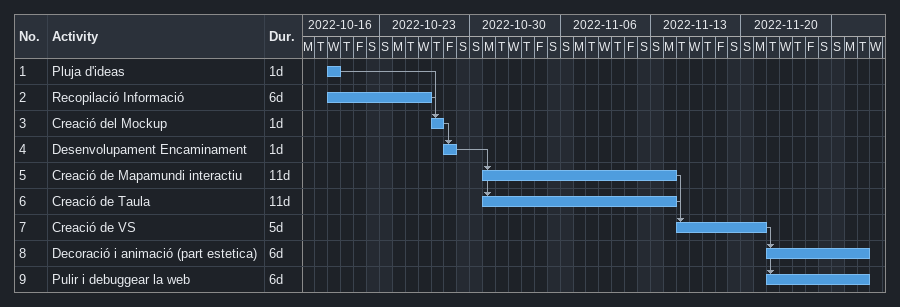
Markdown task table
| ID | Task | Duration | Start | Finish | Predecessors |
|---|---|---|---|---|---|
| 1 | Pluja d'ideas | 1d | 2022-10-19 | 2022-10-19 |  |
| 2 | Recopilació Informació | 6d | 2022-10-19 | 2022-10-26 |  |
| 3 | Creació del Mockup | 1d | 2022-10-27 | 2022-10-27 | 1, 2 |
| 4 | Desenvolupament Encaminament | 1d | 2022-10-28 | 2022-10-28 | 3 |
| 5 | Creació de Mapamundi interactiu | 11d | 2022-10-31 | 2022-11-14 | 4 |
| 6 | Creació de Taula | 11d | 2022-10-31 | 2022-11-14 | 4 |
| 7 | Creació de VS | 5d | 2022-11-15 | 2022-11-21 | 5, 6 |
| 8 | Decoració i animació (part estetica) | 6d | 2022-11-22 | 2022-11-29 | 7 |
| 9 | Pulir i debuggear la web | 6d | 2022-11-22 | 2022-11-29 | 7 |
